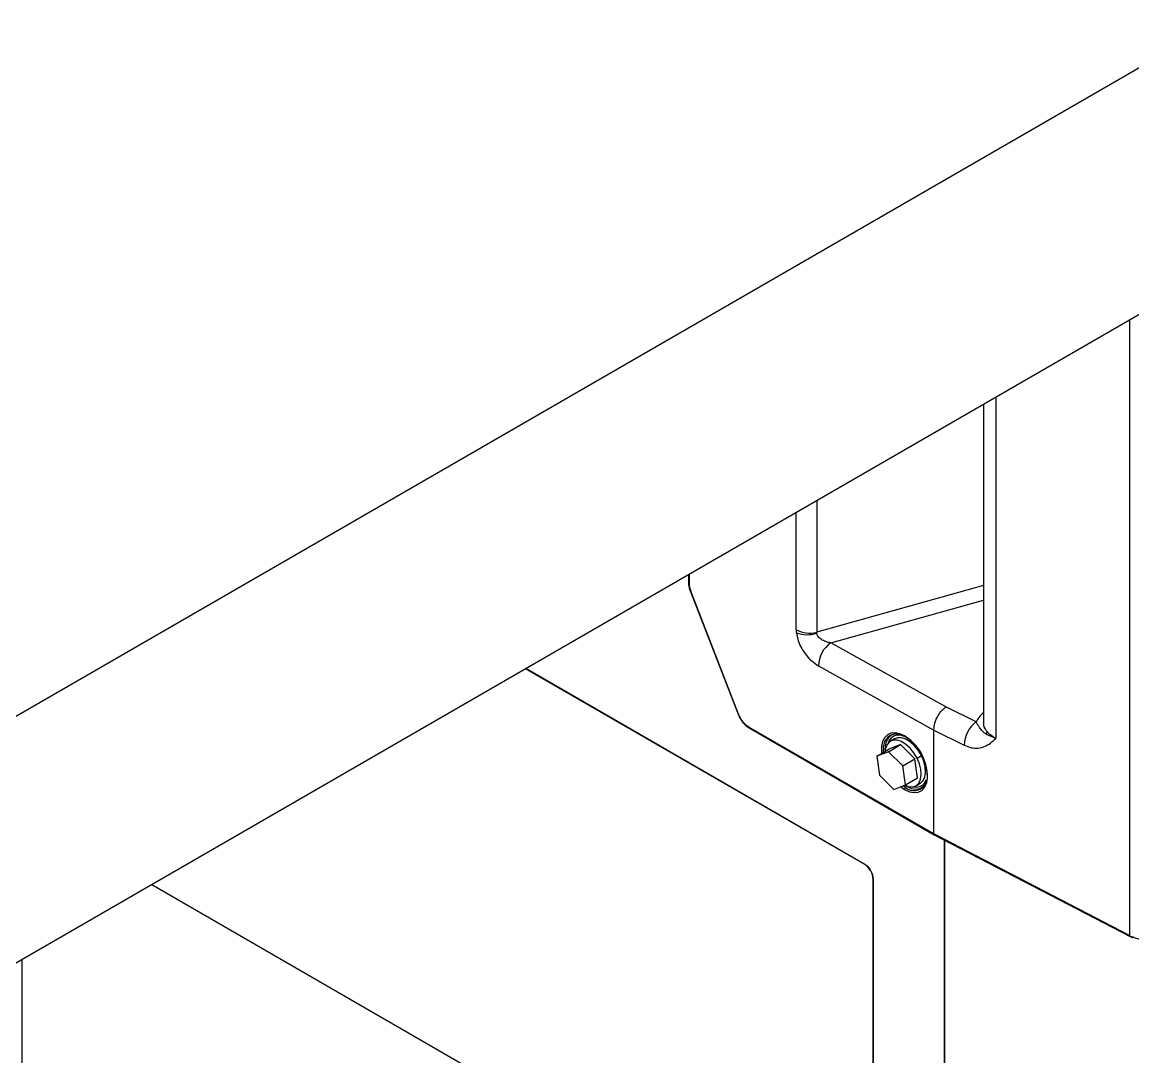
# Model space of a CAD drawing. Header units: millimetres. Extents: x -356 to 237, y 0 to 365.
# Drawn here: x -191.39 to -180.35, y 230.51 to 240.78 of the extents above; entities that cross this region are included whole.
import ezdxf

# ---------------------------------------------------------------- set-up
doc = ezdxf.new("R2010")
doc.units = ezdxf.units.MM

msp = doc.modelspace()

# ---------------------------------------------------------------- linework, layer by layer
at = {"color": 7, "linetype": 'Continuous', "lineweight": 25}
for p, q in [((-174.377, 243.744), (-208.509, 224.04)), ((-174.377, 241.294), (-208.509, 221.59)), ((-180.385, 237.825), (-180.385, 231.712)), ((-181.837, 236.987), (-181.837, 233.83)), ((-181.713, 237.059), (-181.713, 233.671)), ((-183.494, 236.031), (-183.494, 234.725)), ((-183.697, 234.749), (-183.697, 235.914)), ((-184.767, 235.296), (-184.767, 235.22)), ((-184.761, 235.299), (-184.761, 235.212)), ((-184.75, 235.135), (-184.275, 233.913)), ((-184.271, 233.912), (-184.745, 235.134)), ((-181.837, 235.188), (-183.494, 234.725)), ((-183.353, 234.619), (-181.837, 235.043)), ((-182.21, 233.983), (-183.353, 234.619)), ((-183.017, 232.418), (-186.385, 234.362)), ((-183.014, 232.42), (-186.382, 234.364)), ((-183.477, 234.392), (-182.33, 233.754)), ((-181.911, 233.835), (-182.21, 233.983)), ((-182.33, 232.723), (-184.168, 233.784)), ((-184.164, 233.775), (-182.326, 232.714)), ((-182.72, 233.667), (-182.762, 233.643)), ((-182.61, 233.69), (-182.621, 233.696)), ((-182.33, 232.723), (-182.33, 233.754)), ((-182.33, 233.754), (-182.028, 233.604)), ((-181.713, 233.671), (-181.807, 233.71)), ((-182.897, 233.494), (-182.777, 233.563)), ((-182.814, 233.564), (-182.83, 233.561)), ((-182.829, 233.534), (-182.83, 233.561)), ((-182.812, 233.565), (-182.814, 233.564)), ((-182.814, 233.564), (-182.814, 233.551)), ((-182.781, 233.539), (-182.661, 233.609)), ((-182.661, 233.609), (-182.777, 233.563)), ((-182.519, 233.467), (-182.661, 233.609)), ((-182.781, 233.539), (-182.897, 233.494)), ((-182.897, 233.494), (-182.871, 233.307)), ((-182.639, 233.398), (-182.781, 233.539)), ((-182.639, 233.398), (-182.519, 233.467)), ((-182.493, 233.28), (-182.519, 233.467)), ((-182.497, 233.476), (-182.454, 233.5)), ((-182.613, 233.211), (-182.639, 233.398)), ((-182.871, 233.307), (-182.729, 233.165)), ((-182.729, 233.165), (-182.613, 233.211)), ((-182.613, 233.211), (-182.493, 233.28)), ((-182.507, 233.201), (-182.465, 233.225)), ((-182.414, 233.218), (-182.42, 233.208)), ((-182.662, 233.192), (-182.621, 233.164)), ((-182.612, 233.184), (-182.638, 233.201)), ((-180.385, 231.712), (-182.33, 232.723)), ((-182.326, 232.714), (-180.381, 231.703)), ((-182.228, 232.663), (-182.228, 223.629)), ((-182.223, 232.66), (-182.223, 221.339)), ((-183.017, 232.418), (-183.014, 232.42)), ((-190.097, 232.219), (-183.017, 228.131)), ((-182.929, 232.273), (-182.932, 232.271)), ((-182.932, 228.18), (-182.932, 232.271)), ((-182.929, 228.182), (-182.929, 232.273)), ((-180.381, 231.703), (-180.354, 231.69)), ((-191.385, 225.738), (-191.385, 231.475))]:
    msp.add_line(p, q, dxfattribs=at)
at = {"color": 7, "linetype": 'Continuous', "lineweight": 25, "flags": 128}
for points in [[(-184.75, 235.135), (-184.75, 235.135), (-184.749, 235.134), (-184.747, 235.134), (-184.745, 235.134)], [(-184.271, 233.912), (-184.273, 233.912), (-184.275, 233.912), (-184.275, 233.913), (-184.275, 233.913)], [(-184.168, 233.784), (-184.168, 233.781), (-184.167, 233.779), (-184.166, 233.776), (-184.164, 233.775), (-184.164, 233.775)], [(-182.621, 233.696), (-182.669, 233.718), (-182.715, 233.727), (-182.756, 233.724), (-182.792, 233.707), (-182.82, 233.678), (-182.84, 233.639), (-182.85, 233.59), (-182.85, 233.535), (-182.849, 233.522)], [(-182.497, 233.476), (-182.528, 233.529), (-182.566, 233.575), (-182.608, 233.612), (-182.652, 233.639), (-182.694, 233.653), (-182.733, 233.653), (-182.767, 233.64), (-182.792, 233.614), (-182.809, 233.577), (-182.815, 233.542)], [(-182.454, 233.5), (-182.486, 233.553), (-182.524, 233.599), (-182.566, 233.637), (-182.609, 233.663), (-182.652, 233.677), (-182.691, 233.678), (-182.72, 233.667)], [(-182.713, 233.716), (-182.696, 233.715), (-182.694, 233.715)], [(-182.623, 233.207), (-182.618, 233.205), (-182.575, 233.191), (-182.536, 233.191), (-182.503, 233.204), (-182.477, 233.229), (-182.461, 233.266), (-182.455, 233.312), (-182.459, 233.365), (-182.473, 233.42), (-182.497, 233.476)], [(-182.465, 233.225), (-182.461, 233.228), (-182.435, 233.254), (-182.419, 233.291), (-182.412, 233.337), (-182.416, 233.389), (-182.431, 233.445), (-182.454, 233.5)], [(-182.621, 233.164), (-182.573, 233.142), (-182.527, 233.133), (-182.486, 233.137), (-182.45, 233.153), (-182.422, 233.182), (-182.402, 233.222), (-182.395, 233.248)], [(-182.61, 233.201), (-182.601, 233.196), (-182.554, 233.175), (-182.509, 233.167), (-182.469, 233.173), (-182.435, 233.192), (-182.416, 233.214)]]:
    msp.add_lwpolyline(points, dxfattribs=at)
at = {"color": 7, "linetype": 'Continuous', "lineweight": 25}
for centre, radius, start, end in [((-184.757, 235.221), 0.0101, 185.709, 245.6168), ((-184.543, 235.216), 0.218, 181.1067, 202.0229), ((-183.563, 235.009), 0.292, 242.8418, 283.7612), ((-183.587, 235.026), 0.325, 250.6398, 286.7155), ((-183.191, 234.384), 0.286, 124.5219, 178.3148), ((-184.03, 234.001), 0.257, 200.2278, 237.3618), ((-181.729, 233.598), 0.299, 127.5872, 178.8471), ((-182.698, 233.583), 0.134, 96.414, 189.5729), ((-182.647, 233.575), 0.168, 139.1343, 183.7968), ((-182.681, 233.598), 0.106, 81.3256, 164.7658), ((-182.7, 233.612), 0.104, 93.5275, 135.3926), ((-182.611, 233.695), 0.0099, 173.8819, 235.4115), ((-182.613, 233.694), 0.00749, 241.6142, 276.3787), ((-182.867, 233.288), 0.472, 2.6058, 57.3942), ((-182.871, 233.29), 0.477, 354.9763, 56.9443), ((-181.887, 233.739), 0.0857, 340.1251, 359.4929), ((-182.505, 233.295), 0.107, 256.1902, 340.9956), ((-182.59, 233.163), 0.0312, 136.2395, 177.1623), ((-182.527, 233.287), 0.134, 230.4323, 323.5849), ((-183.116, 232.263), 0.184, 2.6056, 57.3948), ((-183.114, 232.264), 0.184, 2.6053, 57.3945), ((-180.151, 232.162), 0.508, 242.561, 245.9684), ((-180.376, 231.711), 0.0096, 172.8041, 235.9998), ((-180.349, 231.697), 0.00925, 171.3757, 236.8494)]:
    msp.add_arc(centre, radius, start, end, dxfattribs=at)
for points, knots in [([(-184.767, 235.22), (-184.767, 235.212), (-184.766, 235.19), (-184.759, 235.161), (-184.752, 235.141), (-184.75, 235.135)], [0, 0, 0, 0, 0.2573473, 0.7746936, 1, 1, 1, 1]), ([(-183.697, 234.749), (-183.697, 234.744), (-183.697, 234.734), (-183.696, 234.724), (-183.695, 234.72)], [0, 0, 0, 0, 0.552531, 1, 1, 1, 1]), ([(-183.695, 234.72), (-183.691, 234.697), (-183.683, 234.649), (-183.652, 234.578), (-183.607, 234.506), (-183.549, 234.44), (-183.499, 234.407), (-183.477, 234.392)], [0, 0, 0, 0, 0.16685, 0.359588, 0.564882, 0.798507, 1, 1, 1, 1]), ([(-183.494, 234.715), (-183.494, 234.717), (-183.494, 234.72), (-183.494, 234.724), (-183.494, 234.725)], [0, 0, 0, 0, 0.562745, 1, 1, 1, 1]), ([(-183.353, 234.619), (-183.37, 234.623), (-183.404, 234.63), (-183.443, 234.649), (-183.468, 234.668), (-183.482, 234.684), (-183.491, 234.699), (-183.493, 234.71), (-183.494, 234.715)], [0, 0, 0, 0, 0.290604, 0.576838, 0.705998, 0.817851, 0.913715, 1, 1, 1, 1]), ([(-182.33, 233.754), (-182.328, 233.777), (-182.323, 233.828), (-182.292, 233.893), (-182.254, 233.948), (-182.223, 233.972), (-182.21, 233.983)], [0, 0, 0, 0, 0.259057, 0.56652, 0.801545, 1, 1, 1, 1]), ([(-184.275, 233.913), (-184.272, 233.905), (-184.263, 233.882), (-184.242, 233.848), (-184.212, 233.812), (-184.185, 233.788), (-184.168, 233.778), (-184.164, 233.775)], [0, 0, 0, 0, 0.139709, 0.407123, 0.669379, 0.916893, 1, 1, 1, 1]), ([(-181.837, 233.925), (-181.837, 233.925), (-181.854, 233.913), (-181.882, 233.883), (-181.902, 233.85), (-181.911, 233.835)], [0, 0, 0, 0, 0.010255, 0.532907, 1, 1, 1, 1]), ([(-181.807, 233.71), (-181.822, 233.721), (-181.848, 233.74), (-181.874, 233.776), (-181.894, 233.806), (-181.906, 233.825), (-181.911, 233.835)], [0, 0, 0, 0, 0.341197, 0.588838, 0.797343, 1, 1, 1, 1]), ([(-181.802, 233.738), (-181.816, 233.759), (-181.837, 233.787), (-181.833, 233.822), (-181.832, 233.832)], [0, 0, 0, 0, 0.698411, 1, 1, 1, 1]), ([(-182.695, 233.714), (-182.686, 233.713), (-182.674, 233.712), (-182.664, 233.708), (-182.663, 233.707)], [0, 0, 0, 0, 0.848829, 1, 1, 1, 1]), ([(-182.663, 233.707), (-182.651, 233.703), (-182.635, 233.697), (-182.621, 233.689), (-182.617, 233.687)], [0, 0, 0, 0, 0.739657, 1, 1, 1, 1]), ([(-182.33, 233.754), (-182.33, 233.754), (-182.33, 233.754), (-182.33, 233.754), (-182.33, 233.754)], [0, 0, 0, 0, 0.5606285, 1, 1, 1, 1]), ([(-182.028, 233.604), (-182.004, 233.594), (-181.96, 233.575), (-181.89, 233.572), (-181.825, 233.588), (-181.766, 233.624), (-181.73, 233.655), (-181.713, 233.671)], [0, 0, 0, 0, 0.2194705, 0.4136327, 0.591017, 0.7949319, 1, 1, 1, 1]), ([(-181.713, 233.671), (-181.73, 233.68), (-181.764, 233.698), (-181.789, 233.725), (-181.802, 233.738)], [0, 0, 0, 0, 0.529954, 1, 1, 1, 1]), ([(-182.402, 233.26), (-182.403, 233.253), (-182.405, 233.238), (-182.412, 233.225), (-182.415, 233.218)], [0, 0, 0, 0, 0.496126, 1, 1, 1, 1]), ([(-182.325, 232.714), (-182.326, 232.714), (-182.328, 232.714), (-182.329, 232.718), (-182.33, 232.721), (-182.33, 232.723)], [0, 0, 0, 0, 0.131633, 0.53923, 1, 1, 1, 1]), ([(-179.984, 231.687), (-180.016, 231.679), (-180.08, 231.662), (-180.178, 231.657), (-180.272, 231.667), (-180.33, 231.688), (-180.358, 231.699)], [0, 0, 0, 0, 0.260717, 0.517675, 0.765754, 1, 1, 1, 1])]:
    msp.add_open_spline(points, degree=3, knots=knots, dxfattribs=at)

doc.saveas('drawing.dxf')
